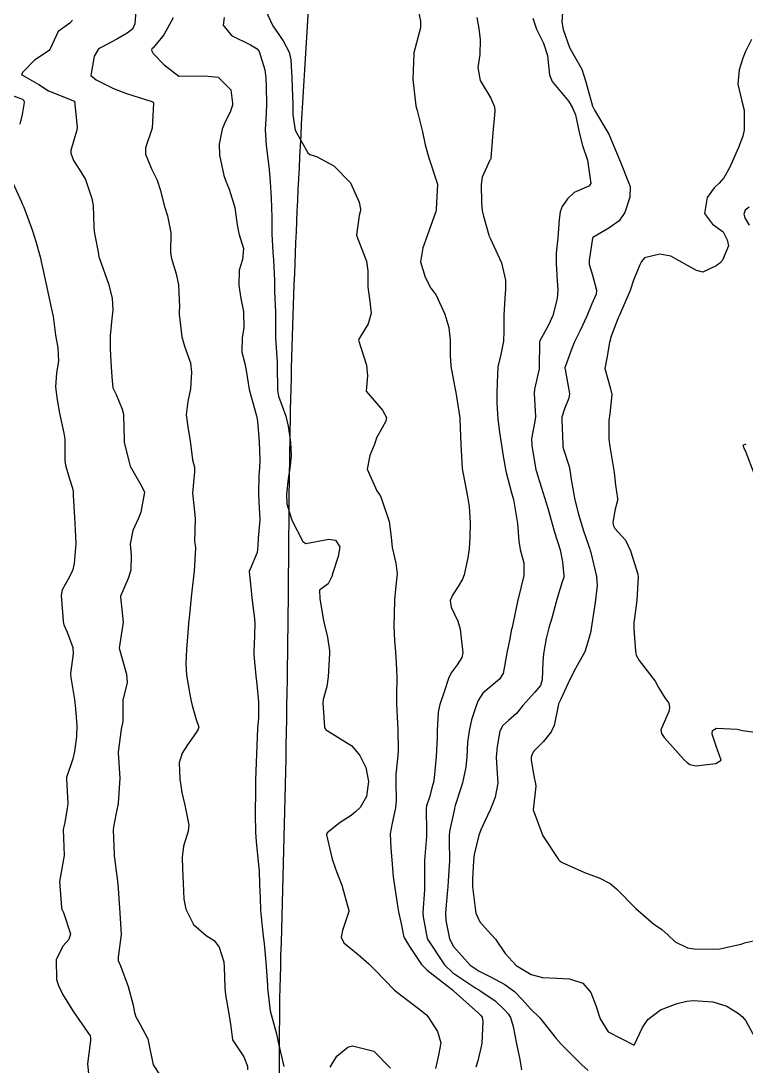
# Model space of a CAD drawing. Header units: metres. Extents: x 318500 to 325275, y 7408834 to 7428799.
# Drawn here: x 319821.9 to 319877.7, y 7411653.1 to 7411733.5 of the extents above; entities that cross this region are included whole.
import ezdxf

# ---------------------------------------------------------------- set-up
doc = ezdxf.new("R2010")
doc.units = ezdxf.units.M
doc.header["$MEASUREMENT"] = 0
for name, color, linetype in [('Curvas de Nivel 1m', 11, 'Continuous'), ('Curvas de Nivel 5m', 15, 'Continuous'), ('Vias Secundárias', 230, 'Continuous')]:
    doc.layers.add(name, color=color, linetype=linetype)

msp = doc.modelspace()

# ---------------------------------------------------------------- linework, layer by layer
at = {"layer": 'Curvas de Nivel 1m', "flags": 128}
for points, elevation in [([(319830.792, 7411734.592), (319830.669, 7411733.254), (319830.497, 7411732.864), (319830.099, 7411732.548), (319829.293, 7411732.071), (319828.082, 7411731.441), (319827.981, 7411731.392), (319827.854, 7411731.293), (319827.555, 7411730.781), (319827.295, 7411729.301), (319827.704, 7411728.945), (319828.052, 7411728.767), (319829.028, 7411728.293), (319830.04, 7411727.902), (319831.987, 7411727.284), (319832.03, 7411727.271), (319832.075, 7411727.239), (319832.106, 7411727.162), (319832, 7411725.24), (319831.494, 7411723.735), (319831.504, 7411723.245), (319831.963, 7411722.107), (319832.389, 7411721.233), (319832.637, 7411720.532), (319832.958, 7411719.224), (319833.187, 7411718.495), (319833.439, 7411717.217), (319833.431, 7411715.663), (319833.494, 7411715.216), (319833.852, 7411714.039), (319834.023, 7411713.207), (319834.099, 7411711.482), (319834.092, 7411711.206), (319834.092, 7411710.93), (319834.285, 7411709.203), (319834.505, 7411708.473), (319834.951, 7411707.192), (319835.042, 7411706.484), (319834.96, 7411705.192), (319834.743, 7411704.212), (319834.636, 7411703.196), (319834.789, 7411702.098), (319834.919, 7411701.191), (319835.11, 7411699.736), (319835.267, 7411699.186), (319835.267, 7411698.806), (319835.122, 7411697.188), (319835.288, 7411695.502), (319835.323, 7411695.184), (319835.271, 7411693.488), (319835.318, 7411693.184), (319835.341, 7411692.956), (319835.233, 7411691.185), (319835.07, 7411689.644), (319835.016, 7411689.188), (319834.877, 7411687.811), (319834.804, 7411687.19), (319834.74, 7411686.449), (319834.651, 7411685.192), (319834.591, 7411684.054), (319834.653, 7411683.192), (319834.909, 7411681.696), (319835.004, 7411681.186), (319835.073, 7411680.851), (319835.396, 7411679.777), (319835.557, 7411679.343), (319835.591, 7411679.177), (319835.547, 7411679.018), (319835.384, 7411678.769), (319834.733, 7411677.826), (319834.305, 7411677.196), (319834.097, 7411676.45), (319834.139, 7411675.198), (319834.284, 7411674.16), (319834.515, 7411673.192), (319834.822, 7411671.652), (319834.781, 7411671.187), (319834.409, 7411670.046), (319834.306, 7411669.194), (319834.339, 7411668.292), (319834.399, 7411667.192), (319834.446, 7411665.957), (319834.596, 7411665.189), (319835.183, 7411664.023), (319836.169, 7411663.165), (319836.789, 7411662.778), (319837.161, 7411662.264), (319837.511, 7411661.146), (319837.548, 7411660.742), (319837.608, 7411659.145), (319837.65, 7411658.606), (319837.912, 7411657.142), (319838.052, 7411656.169), (319838.188, 7411655.139), (319839.051, 7411653.847), (319839.335, 7411653.126), (319839.334, 7411652.828)], 739), ([(319840.513, 7411734.746), (319841.294, 7411733.112), (319842.093, 7411731.952), (319842.55, 7411731.095), (319842.663, 7411730.505), (319842.742, 7411729.093), (319842.771, 7411728.371), (319842.822, 7411727.092), (319842.831, 7411726.278), (319843.002, 7411725.09), (319843.983, 7411723.343), (319844.127, 7411723.223), (319844.657, 7411723.07), (319845.97, 7411722.35), (319847.249, 7411721.031), (319847.928, 7411719.558), (319848.028, 7411719.019), (319848.024, 7411718.914), (319847.915, 7411718.517), (319847.718, 7411717.023), (319847.892, 7411716.515), (319848.502, 7411715.014), (319848.6, 7411714.272), (319848.602, 7411713.012), (319848.729, 7411712.113), (319848.841, 7411711.01), (319848.628, 7411710.192), (319847.896, 7411709.019), (319847.878, 7411708.93), (319848.495, 7411707.013), (319848.564, 7411706.2), (319848.476, 7411705.013), (319849.718, 7411703.56), (319850.024, 7411702.995), (319849.986, 7411702.716), (319849.698, 7411702.203), (319849.263, 7411701.427), (319849.136, 7411701.005), (319848.738, 7411700.077), (319848.537, 7411699.011), (319849.295, 7411697.343), (319849.534, 7411697.001), (319849.627, 7411696.82), (319850.232, 7411694.991), (319850.388, 7411693.788), (319850.466, 7411692.987), (319850.755, 7411691.789), (319850.844, 7411690.977), (319850.712, 7411689.798), (319850.652, 7411688.979), (319850.617, 7411687.871), (319850.582, 7411686.979), (319850.65, 7411685.811), (319850.719, 7411684.978), (319850.795, 7411683.631), (319850.812, 7411682.976), (319850.79, 7411681.612), (319850.796, 7411680.976), (319850.872, 7411679.501), (319850.895, 7411678.975), (319850.917, 7411677.425), (319850.89, 7411676.975), (319850.757, 7411675.565), (319850.755, 7411674.976), (319850.766, 7411673.528), (319850.722, 7411672.976), (319850.472, 7411671.799), (319850.312, 7411670.98), (319850.358, 7411669.89), (319850.449, 7411668.978), (319850.548, 7411667.669), (319850.645, 7411666.976), (319850.892, 7411665.286), (319850.949, 7411664.973), (319851.19, 7411663.953), (319851.345, 7411663.131), (319851.412, 7411662.967), (319851.803, 7411662.328), (319852.714, 7411660.947), (319853.143, 7411660.489), (319854.871, 7411659.167), (319855.121, 7411658.968), (319855.189, 7411658.909), (319857.103, 7411657.187), (319857.264, 7411657.05), (319857.382, 7411656.886), (319857.438, 7411656.542), (319857.347, 7411654.886), (319857.32, 7411654.633), (319857.05, 7411653.531), (319856.896, 7411653.038)], 736), ([(319863.604, 7411734.818), (319863.518, 7411733.42), (319863.624, 7411732.817), (319864.09, 7411731.446), (319864.451, 7411730.804), (319865.054, 7411729.78), (319865.361, 7411728.79), (319865.872, 7411726.943), (319865.942, 7411726.781), (319866.028, 7411726.628), (319867.119, 7411724.769), (319867.98, 7411722.76), (319868.758, 7411720.748), (319868.739, 7411719.947), (319868.344, 7411718.754), (319867.913, 7411718.107), (319867.128, 7411717.547), (319865.901, 7411716.831), (319865.87, 7411716.78), (319865.603, 7411715.055), (319865.619, 7411714.784), (319865.857, 7411713.941), (319866.175, 7411712.777), (319866.14, 7411712.474), (319865.829, 7411711.725), (319865.43, 7411710.786), (319864.913, 7411709.684), (319864.493, 7411708.799), (319864.285, 7411708.3), (319863.761, 7411706.883), (319863.743, 7411706.828), (319863.74, 7411706.81), (319863.74, 7411706.79), (319863.759, 7411706.674), (319864.047, 7411705.109), (319864.092, 7411704.805), (319864.048, 7411704.492), (319863.723, 7411703.658), (319863.516, 7411703.01), (319863.5, 7411702.813), (319863.587, 7411700.906), (319863.59, 7411700.811), (319863.6, 7411700.732), (319863.677, 7411700.484), (319864.086, 7411699.225), (319864.163, 7411698.802), (319864.232, 7411698.22), (319864.492, 7411696.797), (319864.778, 7411695.627), (319865.017, 7411694.789), (319865.157, 7411694.348), (319865.583, 7411693.107), (319865.669, 7411692.867), (319865.7, 7411692.778), (319865.751, 7411692.604), (319866.188, 7411690.77), (319866.228, 7411690.081), (319866.076, 7411688.772), (319865.83, 7411687.102), (319865.777, 7411686.776), (319865.729, 7411686.544), (319865.483, 7411685.654), (319865.272, 7411684.984), (319865.173, 7411684.784), (319864.551, 7411683.696), (319864.096, 7411682.8), (319863.425, 7411681.326), (319863.266, 7411680.967), (319863.217, 7411680.812), (319862.91, 7411679.303), (319862.694, 7411678.817), (319862.109, 7411678.093), (319861.368, 7411677.334), (319861.179, 7411677.016), (319861.147, 7411676.833), (319861.165, 7411676.64), (319861.346, 7411675.434), (319861.481, 7411674.829), (319861.507, 7411674.659), (319861.31, 7411672.83), (319862.058, 7411670.822), (319863.262, 7411669.009), (319863.347, 7411668.895), (319863.476, 7411668.807), (319865.249, 7411668.014), (319866.432, 7411667.572), (319867.236, 7411667.168), (319867.719, 7411666.745), (319869.208, 7411665.245), (319869.794, 7411664.721), (319870.559, 7411664.075), (319871.189, 7411663.632), (319871.682, 7411663.19), (319872.224, 7411662.684), (319873.173, 7411662.216), (319873.695, 7411662.142), (319875.172, 7411662.113), (319875.664, 7411662.151), (319877.178, 7411662.478), (319877.292, 7411662.504), (319877.567, 7411662.614), (319879.184, 7411662.955)], 732), ([(319833.62, 7411733.715), (319833.349, 7411733.221), (319832.899, 7411732.427), (319832.083, 7411731.427), (319831.991, 7411731.332), (319831.95, 7411731.241), (319832.077, 7411730.988), (319832.942, 7411730.1), (319834.06, 7411729.247), (319834.092, 7411729.242), (319836.061, 7411729.266), (319837.078, 7411729.17), (319838.046, 7411728.196), (319838.191, 7411727.158), (319838.179, 7411727.006), (319838.021, 7411726.537), (319837.578, 7411725.593), (319837.397, 7411725.166), (319837.149, 7411724.007), (319837.188, 7411723.168), (319837.531, 7411721.59), (319837.678, 7411721.163), (319837.941, 7411720.557), (319838.372, 7411719.153), (319838.557, 7411717.8), (319838.686, 7411717.148), (319839.03, 7411715.995), (319838.964, 7411715.144), (319838.691, 7411714.314), (319838.662, 7411713.148), (319838.835, 7411712.149), (319839.023, 7411711.142), (319839.057, 7411709.885), (319838.923, 7411709.143), (319838.909, 7411708.007), (319839.131, 7411707.139), (319839.235, 7411706.618), (319839.459, 7411705.134), (319839.727, 7411704.23), (319840.041, 7411703.125), (319840.107, 7411702.721), (319840.244, 7411701.122), (319840.288, 7411699.743), (319840.263, 7411699.121), (319840.223, 7411698.55), (319840.182, 7411697.122), (319840.215, 7411696.527), (319840.287, 7411695.12), (319840.17, 7411693.706), (319840.137, 7411693.122), (319840.078, 7411692.616), (319839.553, 7411691.324), (319839.481, 7411691.201), (319839.465, 7411691.131), (319839.54, 7411690.444), (319839.684, 7411689.128), (319839.88, 7411687.509), (319839.901, 7411687.124), (319839.847, 7411685.495), (319839.828, 7411685.125), (319839.835, 7411684.754), (319839.99, 7411683.122), (319840.059, 7411682.492), (319840.181, 7411681.118), (319840.177, 7411679.897), (319840.121, 7411679.119), (319840.075, 7411678.424), (319840.03, 7411677.12), (319840.005, 7411676.466), (319839.952, 7411675.121), (319839.959, 7411673.763), (319839.938, 7411673.121), (319839.918, 7411672.503), (319839.965, 7411671.12), (319840.018, 7411670.369), (319840.13, 7411669.117), (319840.229, 7411668.104), (319840.275, 7411667.114), (319840.303, 7411666.024), (319840.348, 7411665.113), (319840.461, 7411663.831), (319840.545, 7411663.109), (319840.616, 7411662.56), (319840.76, 7411661.106), (319840.869, 7411659.358), (319840.885, 7411659.104), (319841.094, 7411657.378), (319841.151, 7411657.099), (319841.581, 7411655.598), (319841.683, 7411655.091), (319841.856, 7411654.29), (319842.132, 7411653.084)], 738), ([(319837.543, 7411733.741), (319837.467, 7411733.166), (319838.098, 7411732.367), (319839.581, 7411731.644), (319840.083, 7411731.333), (319840.243, 7411731.128), (319840.675, 7411729.729), (319840.742, 7411729.12), (319840.765, 7411728.404), (319840.798, 7411727.118), (319840.769, 7411726.369), (319840.698, 7411725.12), (319840.774, 7411723.905), (319840.888, 7411723.116), (319841.005, 7411722.074), (319841.083, 7411721.113), (319841.158, 7411719.885), (319841.182, 7411719.111), (319841.199, 7411718.397), (319841.214, 7411717.11), (319841.291, 7411715.696), (319841.347, 7411715.108), (319841.423, 7411713.53), (319841.419, 7411713.106), (319841.423, 7411712.693), (319841.484, 7411711.105), (319841.497, 7411709.402), (319841.502, 7411709.104), (319841.627, 7411707.237), (319841.628, 7411707.102), (319841.63, 7411706.973), (319841.651, 7411705.101), (319841.733, 7411704.64), (319842.284, 7411703.094), (319842.469, 7411702.322), (319842.646, 7411701.09), (319842.707, 7411700.052), (319842.592, 7411699.091), (319842.463, 7411698.277), (319842.339, 7411697.093), (319842.368, 7411696.343), (319842.737, 7411695.089), (319843.584, 7411693.458), (319843.816, 7411693.31), (319845.586, 7411693.63), (319846.095, 7411693.552), (319846.45, 7411693.037), (319846.306, 7411692.302), (319845.911, 7411691.045), (319845.832, 7411690.76), (319845.537, 7411690.202), (319844.879, 7411689.707), (319844.894, 7411689.056), (319845.183, 7411687.373), (319845.257, 7411687.052), (319845.486, 7411686.092), (319845.647, 7411685.047), (319845.656, 7411684.858), (319845.543, 7411683.048), (319845.429, 7411682.318), (319845.148, 7411681.319), (319845.134, 7411681.053), (319845.265, 7411679.177), (319845.306, 7411679.051), (319845.389, 7411678.963), (319845.547, 7411678.889), (319847.371, 7411677.75), (319847.982, 7411677.011), (319848.434, 7411676.086), (319848.657, 7411675), (319848.484, 7411673.841), (319847.996, 7411673.01), (319847.656, 7411672.664), (319847.301, 7411672.396), (319846.466, 7411671.858), (319845.471, 7411671.047), (319845.414, 7411670.911), (319845.855, 7411669.041), (319846.222, 7411668.017), (319846.589, 7411667.03), (319847.125, 7411665.098), (319847.125, 7411665.021), (319846.656, 7411663.55), (319846.55, 7411663.029), (319846.751, 7411662.611), (319847.163, 7411662.272), (319847.854, 7411661.707), (319848.668, 7411660.997), (319849.143, 7411660.538), (319850.648, 7411658.975), (319851.114, 7411658.592), (319852.485, 7411657.563), (319853.092, 7411657.076), (319853.209, 7411656.938), (319853.944, 7411655.793), (319854.206, 7411654.923), (319854.02, 7411653.961), (319853.792, 7411652.929)], 737), ([(319856.969, 7411733.754), (319857.13, 7411732.905), (319857.225, 7411732.031), (319857.202, 7411730.903), (319857.062, 7411729.897), (319857.22, 7411728.903), (319858.04, 7411727.545), (319858.332, 7411726.885), (319858.366, 7411726.544), (319858.197, 7411724.887), (319858.051, 7411722.959), (319858.05, 7411722.889), (319858.03, 7411722.838), (319857.978, 7411722.77), (319857.379, 7411721.478), (319857.306, 7411720.9), (319857.341, 7411719.487), (319857.393, 7411718.898), (319857.481, 7411718.462), (319857.901, 7411717.004), (319857.934, 7411716.923), (319857.945, 7411716.889), (319858.003, 7411716.784), (319858.863, 7411714.875), (319859.17, 7411713.55), (319859.169, 7411712.87), (319859.126, 7411712.164), (319859.062, 7411710.871), (319859.041, 7411709.632), (319859.019, 7411708.872), (319858.811, 7411707.838), (319858.598, 7411706.877), (319858.528, 7411705.658), (319858.521, 7411704.878), (319858.522, 7411704.084), (319858.581, 7411702.877), (319858.707, 7411701.863), (319858.88, 7411700.872), (319858.985, 7411700.182), (319859.193, 7411698.867), (319859.635, 7411697.205), (319859.754, 7411696.859), (319859.805, 7411696.681), (319860.105, 7411694.855), (319860.209, 7411693.476), (319860.31, 7411692.849), (319860.581, 7411691.829), (319860.599, 7411690.844), (319860.38, 7411690.005), (319860.111, 7411688.851), (319859.755, 7411687.108), (319859.687, 7411686.857), (319859.648, 7411686.708), (319859.485, 7411685.86), (319859.298, 7411685.037), (319859.273, 7411684.863), (319859.007, 7411683.306), (319858.71, 7411682.871), (319857.429, 7411681.787), (319857.088, 7411681.229), (319856.954, 7411680.895), (319856.563, 7411679.738), (319856.376, 7411678.9), (319856.269, 7411678.009), (319856.199, 7411676.902), (319856.137, 7411676.117), (319855.877, 7411674.905), (319855.75, 7411674.49), (319855.314, 7411673.151), (319855.261, 7411672.961), (319855.247, 7411672.911), (319854.902, 7411671.299), (319854.86, 7411670.916), (319854.858, 7411670.498), (319854.883, 7411668.916), (319854.776, 7411667.378), (319854.738, 7411666.917), (319854.695, 7411666.391), (319854.558, 7411664.92), (319854.588, 7411664.313), (319854.884, 7411662.914), (319855.171, 7411662.329), (319856.465, 7411660.897), (319857.143, 7411660.43), (319858.028, 7411659.985), (319859.128, 7411659.409), (319859.877, 7411658.849), (319860.481, 7411658.207), (319861.107, 7411657.537), (319861.811, 7411656.823), (319863.077, 7411655.25), (319863.453, 7411654.804), (319865.047, 7411653.223), (319865.527, 7411652.773)], 734), ([(319861.277, 7411733.695), (319861.554, 7411732.846), (319862.094, 7411731.783), (319862.403, 7411730.835), (319862.563, 7411729.331), (319862.758, 7411728.83), (319864.037, 7411727.3), (319864.329, 7411726.806), (319864.558, 7411726.266), (319864.876, 7411724.797), (319865.097, 7411723.899), (319865.477, 7411722.788), (319865.745, 7411720.991), (319865.584, 7411720.785), (319864.458, 7411720.287), (319863.935, 7411719.811), (319863.535, 7411719.207), (319863.371, 7411718.818), (319863.317, 7411718.222), (319863.206, 7411716.82), (319863.079, 7411715.625), (319863.069, 7411714.822), (319863.159, 7411713.512), (319863.192, 7411712.82), (319863.148, 7411712.136), (319862.821, 7411710.825), (319862.507, 7411710.132), (319861.79, 7411708.84), (319861.771, 7411706.84), (319861.759, 7411706.726), (319861.409, 7411705.178), (319861.383, 7411704.844), (319861.49, 7411703.066), (319861.469, 7411702.842), (319861.18, 7411701.353), (319861.194, 7411700.845), (319861.522, 7411698.98), (319861.55, 7411698.841), (319861.655, 7411698.488), (319862.176, 7411696.832), (319862.425, 7411696.021), (319862.762, 7411694.823), (319862.95, 7411694.173), (319863.383, 7411692.812), (319863.566, 7411691.907), (319863.671, 7411690.808), (319863.657, 7411690.7), (319863.543, 7411690.353), (319863.165, 7411689.174), (319863.067, 7411688.815), (319862.748, 7411687.577), (319862.517, 7411686.82), (319862.315, 7411685.995), (319862.103, 7411684.824), (319862.047, 7411684.238), (319862.002, 7411682.824), (319861.87, 7411682.392), (319861.43, 7411681.873), (319860.514, 7411680.844), (319860.021, 7411680.24), (319859.402, 7411679.686), (319858.962, 7411679.301), (319858.75, 7411678.87), (319858.546, 7411677.699), (319858.464, 7411676.873), (319858.502, 7411676.023), (319858.586, 7411674.871), (319858.396, 7411673.802), (319858.032, 7411672.879), (319857.802, 7411672.383), (319857.286, 7411671.288), (319857.168, 7411671.005), (319857.134, 7411670.891), (319856.766, 7411669.394), (319856.715, 7411668.895), (319856.63, 7411667.505), (319856.632, 7411666.896), (319856.837, 7411665.263), (319856.904, 7411664.893), (319857.193, 7411664.22), (319857.832, 7411663.526), (319858.419, 7411662.871), (319859.164, 7411661.785), (319860.009, 7411660.847), (319861.14, 7411660.164), (319862.029, 7411659.928), (319863.136, 7411659.884), (319864.099, 7411659.832), (319865.131, 7411659.488), (319865.736, 7411658.771), (319866.133, 7411657.787), (319866.454, 7411656.76), (319867.085, 7411655.752), (319869.07, 7411654.73), (319869.708, 7411656.103), (319870.127, 7411656.715), (319871.107, 7411657.44), (319872.377, 7411657.945), (319873.114, 7411658.117), (319873.618, 7411658.162), (319875.114, 7411658.062), (319876.197, 7411657.72), (319877.105, 7411657.159), (319877.406, 7411656.919), (319877.647, 7411656.612), (319878.351, 7411655.33)], 733), ([(319878.102, 7411732.065), (319877.619, 7411731.095), (319877.422, 7411730.63), (319877.159, 7411729.722), (319877.035, 7411728.635), (319877.358, 7411727.312), (319877.53, 7411726.628), (319877.527, 7411725.108), (319877.429, 7411724.629), (319877.101, 7411723.744), (319876.62, 7411722.64), (319876.414, 7411722.203), (319875.962, 7411721.434), (319875.597, 7411721.014), (319875.229, 7411720.661), (319874.692, 7411719.915), (319874.483, 7411718.672), (319875.108, 7411717.859), (319875.906, 7411717.26), (319876.121, 7411716.866), (319876.213, 7411716.645), (319876.338, 7411716.198), (319875.877, 7411715.097), (319875.655, 7411714.871), (319875.37, 7411714.657), (319874.363, 7411714.172), (319873.864, 7411714.301), (319873.162, 7411714.687), (319871.88, 7411715.386), (319871.037, 7411715.558), (319869.878, 7411715.259), (319869.629, 7411714.978), (319869.502, 7411714.736), (319869.03, 7411713.565), (319868.756, 7411712.746), (319867.937, 7411710.874), (319867.887, 7411710.759), (319867.871, 7411710.708), (319867.817, 7411710.574), (319867.304, 7411709.259), (319867.18, 7411708.766), (319866.982, 7411707.558), (319866.828, 7411706.769), (319867.217, 7411705.294), (319867.351, 7411704.764), (319867.213, 7411703.27), (319867.131, 7411702.766), (319867.137, 7411701.317), (319867.2, 7411700.765), (319867.507, 7411698.916), (319867.529, 7411698.761), (319867.645, 7411697.78), (319867.781, 7411696.758), (319867.785, 7411696.6), (319867.618, 7411695.939), (319867.426, 7411694.938), (319867.452, 7411694.761), (319867.49, 7411694.652), (319867.597, 7411694.447), (319868.397, 7411693.551), (319868.782, 7411692.738), (319869.345, 7411690.94), (319869.373, 7411690.732), (319869.275, 7411688.981), (319869.25, 7411688.733), (319869.045, 7411687.194), (319869.036, 7411686.735), (319869.176, 7411685.031), (319869.222, 7411684.732), (319869.464, 7411684.308), (319870.677, 7411682.711), (319870.951, 7411682.223), (319871.427, 7411681.431), (319871.748, 7411681.02), (319871.795, 7411680.694), (319871.733, 7411680.377), (319871.404, 7411679.631), (319871.131, 7411678.967), (319871.165, 7411678.703), (319871.386, 7411678.401), (319872.926, 7411676.677), (319873.142, 7411676.457), (319873.357, 7411676.322), (319873.815, 7411676.205), (319875.358, 7411676.401), (319875.761, 7411676.644), (319875.376, 7411677.732), (319875.065, 7411678.653), (319875.108, 7411678.939), (319875.397, 7411679.118), (319877.002, 7411679.02), (319877.395, 7411678.939), (319879.308, 7411678.675)], 731), ([(319820.628, 7411727.984), (319822.031, 7411727.464), (319822.089, 7411727.427), (319822.137, 7411727.368), (319822.172, 7411727.224), (319822.014, 7411726.287), (319821.832, 7411725.543)], 741), ([(319821.144, 7411721.382), (319821.924, 7411719.626), (319822.039, 7411719.368), (319822.129, 7411719.155), (319822.81, 7411717.356), (319823.067, 7411716.537), (319823.406, 7411715.347), (319823.84, 7411713.34), (319824.273, 7411711.335), (319824.389, 7411710.749), (319824.586, 7411709.332), (319824.749, 7411708.357), (319824.812, 7411707.329), (319824.647, 7411706.431), (319824.569, 7411705.332), (319824.702, 7411704.348), (319824.891, 7411703.328), (319825.223, 7411701.789), (319825.291, 7411701.324), (319825.304, 7411699.675), (319825.351, 7411699.323), (319825.64, 7411698.366), (319825.883, 7411697.567), (319825.925, 7411697.316), (319825.945, 7411696.996), (319826.029, 7411695.314), (319826.073, 7411694.832), (319826.142, 7411693.311), (319826.01, 7411691.768), (319825.915, 7411691.315), (319825.812, 7411691.05), (319825.539, 7411690.563), (319825.089, 7411689.754), (319825.003, 7411689.318), (319825.129, 7411687.682), (319825.156, 7411687.315), (319825.22, 7411687.047), (319825.482, 7411686.5), (319825.909, 7411685.306), (319825.938, 7411684.831), (319825.736, 7411683.307), (319825.752, 7411682.99), (319826.044, 7411681.304), (319826.118, 7411680.588), (319826.207, 7411679.302), (319826.2, 7411678.479), (319826.031, 7411677.303), (319825.906, 7411676.75), (319825.429, 7411675.309), (319825.417, 7411675.221), (319825.528, 7411673.308), (319825.51, 7411673.105), (319825.288, 7411671.846), (319825.185, 7411671.408), (319825.167, 7411671.312), (319825.25, 7411669.31), (319824.894, 7411667.315), (319824.897, 7411666.986), (319825.046, 7411665.312), (319825.075, 7411665.188), (319825.194, 7411664.931), (319825.741, 7411663.304), (319825.607, 7411662.864), (319825.161, 7411662.367), (319824.627, 7411661.318), (319824.654, 7411659.79), (319824.801, 7411659.315), (319825.11, 7411658.658), (319825.961, 7411657.301), (319827.074, 7411655.712), (319827.235, 7411655.451), (319827.28, 7411655.287), (319827.272, 7411655.082), (319827.04, 7411653.29), (319827.243, 7411651.286)], 741), ([(319878.318, 7411698.613), (319877.677, 7411700.303), (319877.58, 7411700.522), (319877.528, 7411700.622), (319877.446, 7411700.861), (319877.685, 7411700.967)], 731), ([(319845.708, 7411653.04), (319846.202, 7411653.883), (319847.063, 7411654.582), (319847.408, 7411654.672), (319849.059, 7411654.277), (319850.333, 7411652.977)], 738)]:
    msp.add_lwpolyline(points, dxfattribs=dict(at, elevation=elevation))
at = {"layer": 'Curvas de Nivel 5m', "flags": 128}
for points, elevation in [([(319852.327, 7411734.967), (319852.631, 7411733.476), (319852.633, 7411732.962), (319852.139, 7411731.027), (319852.129, 7411730.969), (319852.06, 7411728.97), (319852.296, 7411726.966), (319852.379, 7411726.61), (319852.805, 7411724.958), (319852.997, 7411723.962), (319853.286, 7411722.95), (319853.95, 7411720.94), (319853.849, 7411719.013), (319853.843, 7411718.941), (319853.822, 7411718.844), (319853.163, 7411716.951), (319852.812, 7411716.031), (319852.655, 7411714.958), (319853.012, 7411713.793), (319853.443, 7411712.946), (319853.614, 7411712.72), (319853.835, 7411712.393), (319854.508, 7411710.933), (319854.831, 7411709.904), (319854.928, 7411708.929), (319854.926, 7411707.775), (319854.975, 7411706.928), (319855.246, 7411705.424), (319855.351, 7411704.924), (319855.664, 7411702.967), (319855.665, 7411702.92), (319855.699, 7411702.187), (319855.747, 7411700.919), (319855.841, 7411699.096), (319855.866, 7411698.917), (319855.922, 7411698.651), (319856.264, 7411696.91), (319856.376, 7411696.151), (319856.457, 7411694.907), (319856.444, 7411693.757), (319856.38, 7411692.902), (319856.275, 7411692.197), (319856.01, 7411690.905), (319855.879, 7411690.572), (319855.537, 7411690.011), (319855.099, 7411689.344), (319854.925, 7411688.919), (319855.002, 7411688.404), (319855.504, 7411687.341), (319855.65, 7411686.908), (319855.69, 7411686.716), (319855.906, 7411684.906), (319855.828, 7411684.543), (319855.456, 7411683.976), (319855, 7411683.363), (319854.797, 7411682.92), (319854.49, 7411681.984), (319854.124, 7411680.929), (319854.01, 7411680.332), (319853.936, 7411678.932), (319853.918, 7411678.396), (319853.849, 7411676.933), (319853.696, 7411675.287), (319853.634, 7411674.936), (319853.576, 7411674.697), (319853.323, 7411673.812), (319853.115, 7411673.141), (319853.091, 7411672.943), (319853.114, 7411671.111), (319853.115, 7411670.942), (319853.108, 7411670.772), (319852.963, 7411668.944), (319852.945, 7411667.234), (319852.96, 7411666.944), (319852.952, 7411666.67), (319852.834, 7411664.945), (319852.856, 7411664.604), (319853.157, 7411662.94), (319853.179, 7411662.883), (319854.5, 7411660.92), (319855.141, 7411660.304), (319856.902, 7411659.113), (319857.121, 7411658.982), (319857.289, 7411658.887), (319858.379, 7411658.137), (319859.106, 7411657.447), (319859.377, 7411657.131), (319859.554, 7411656.853), (319859.778, 7411656.162), (319860.016, 7411654.846), (319860.272, 7411653.622), (319860.408, 7411652.839)], 735), ([(319825.893, 7411733.543), (319825.678, 7411733.324), (319824.769, 7411732.664), (319824.169, 7411731.339), (319824.141, 7411731.278), (319824.078, 7411731.224), (319822.961, 7411730.462), (319822.053, 7411729.551), (319821.959, 7411729.371), (319822.007, 7411729.328), (319822.049, 7411729.314), (319823.3, 7411728.608), (319824.038, 7411728.119), (319826.03, 7411727.32), (319826.235, 7411725.316), (319826.217, 7411725.097), (319825.985, 7411724.313), (319825.762, 7411723.533), (319825.76, 7411723.322), (319825.964, 7411722.761), (319826.528, 7411721.883), (319826.88, 7411721.306), (319827.383, 7411719.843), (319827.485, 7411719.297), (319827.531, 7411717.659), (319827.552, 7411717.295), (319827.604, 7411717.011), (319827.873, 7411715.577), (319827.915, 7411715.334), (319827.927, 7411715.289), (319827.951, 7411715.207), (319828.65, 7411713.278), (319828.925, 7411712.172), (319828.981, 7411711.272), (319828.884, 7411710.357), (319828.771, 7411709.275), (319828.769, 7411708.282), (319828.843, 7411707.274), (319828.906, 7411706.11), (319828.973, 7411705.271), (319829.231, 7411704.773), (319829.714, 7411703.646), (319829.798, 7411703.259), (319829.806, 7411703.162), (319829.859, 7411701.258), (319829.866, 7411701.069), (319830.322, 7411699.253), (319831.252, 7411697.626), (319831.432, 7411697.242), (319831.133, 7411695.719), (319830.957, 7411695.246), (319830.521, 7411694.315), (319830.33, 7411693.252), (319830.393, 7411692.42), (319830.382, 7411691.252), (319830.173, 7411690.618), (319829.587, 7411689.259), (319829.584, 7411689.194), (319829.791, 7411687.255), (319829.47, 7411685.26), (319830.034, 7411683.251), (319830.075, 7411682.606), (319829.746, 7411681.255), (319829.763, 7411679.624), (319829.687, 7411679.256), (319829.623, 7411679.02), (319829.402, 7411677.259), (319829.403, 7411677.215), (319829.535, 7411675.257), (319829.402, 7411673.35), (319829.39, 7411673.259), (319829.382, 7411673.186), (319829.304, 7411672.835), (319829.034, 7411671.513), (319829.015, 7411671.264), (319829.091, 7411669.424), (319829.1, 7411669.262), (319829.107, 7411669.12), (319829.239, 7411668.112), (319829.344, 7411667.372), (319829.354, 7411667.258), (319829.359, 7411667.127), (319829.493, 7411665.256), (319829.529, 7411664.921), (319829.618, 7411663.253), (319829.407, 7411661.51), (319829.408, 7411661.256), (319829.569, 7411660.828), (319830.174, 7411659.244), (319830.539, 7411657.798), (319830.654, 7411657.237), (319830.765, 7411656.913), (319831.081, 7411656.331), (319831.682, 7411655.224), (319831.832, 7411654.448), (319832.077, 7411653.22), (319833.019, 7411651.822)], 740), ([(319877.928, 7411719.154), (319877.604, 7411718.946), (319877.517, 7411718.626), (319877.599, 7411718.307), (319877.912, 7411717.79)], 730)]:
    msp.add_lwpolyline(points, dxfattribs=dict(at, elevation=elevation))
at = {"layer": 'Vias Secundárias'}
msp.add_lwpolyline([(319877.03, 7411817.618, -0.119408), (319869.052, 7411807.55, -0.242192), (319852.965, 7411804.494, 0.520913), (319848.237, 7411800.724, -0.036994), (319848.039, 7411783.199, 0.000343), (319844.929, 7411746.487, 0.009333), (319843.179, 7411719.671, 0.010079), (319842.501, 7411693.953, -0.006346), (319841.89, 7411661.625, 0.02954), (319842.619, 7411635.132, -0.058387), (319842.133, 7411619.004, 0.020653), (319839.094, 7411590.289, 0.022539), (319838.609, 7411564.823, 0.10643)], format="xyb", dxfattribs=at)

doc.saveas('drawing.dxf')
